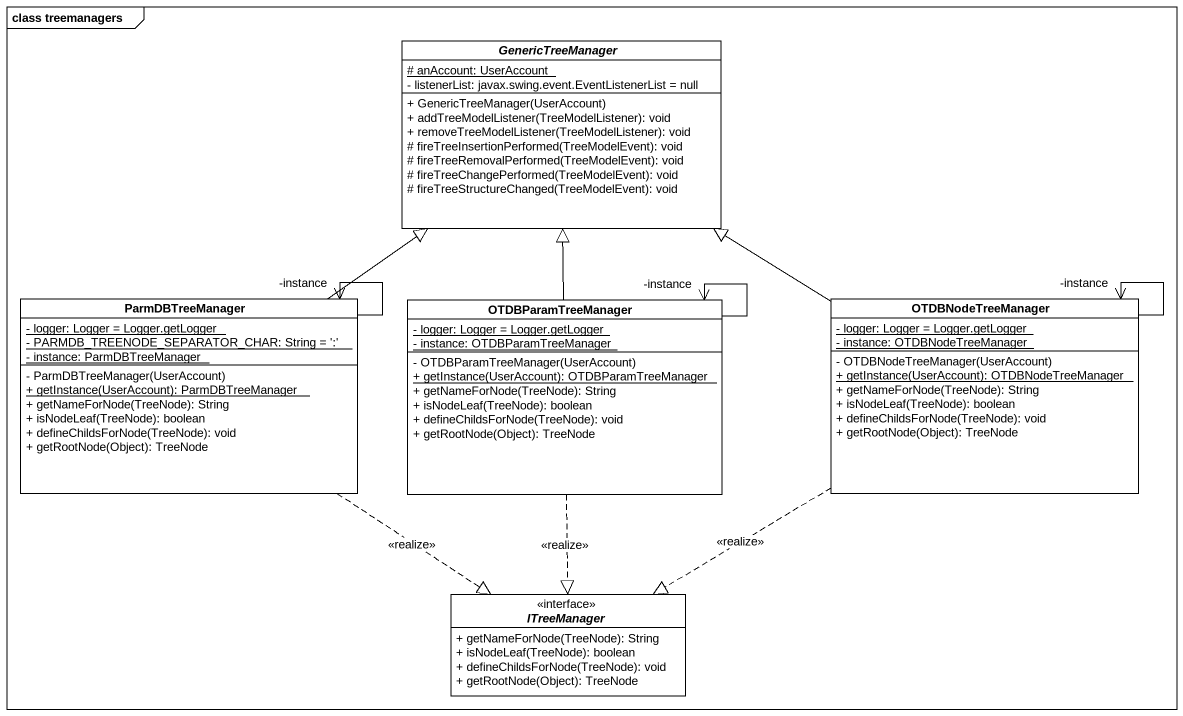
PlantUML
@startuml
mainframe class treemanagers
hide circle
hide empty members
skinparam classAttributeIconSize 0
abstract class GenericTreeManager {
  {static} # anAccount: UserAccount
  - listenerList: javax.swing.event.EventListenerList = null
  + GenericTreeManager(UserAccount)
  + addTreeModelListener(TreeModelListener): void
  + removeTreeModelListener(TreeModelListener): void
  # fireTreeInsertionPerformed(TreeModelEvent): void
  # fireTreeRemovalPerformed(TreeModelEvent): void
  # fireTreeChangePerformed(TreeModelEvent): void
  # fireTreeStructureChanged(TreeModelEvent): void
}
class ParmDBTreeManager {
  {static} - logger: Logger = Logger.getLogger
  {static} - PARMDB_TREENODE_SEPARATOR_CHAR: String = ':'
  {static} - instance: ParmDBTreeManager
  - ParmDBTreeManager(UserAccount)
  {static} + getInstance(UserAccount): ParmDBTreeManager
  + getNameForNode(TreeNode): String
  + isNodeLeaf(TreeNode): boolean
  + defineChildsForNode(TreeNode): void
  + getRootNode(Object): TreeNode
}
class OTDBParamTreeManager {
  {static} - logger: Logger = Logger.getLogger
  {static} - instance: OTDBParamTreeManager
  - OTDBParamTreeManager(UserAccount)
  {static} + getInstance(UserAccount): OTDBParamTreeManager
  + getNameForNode(TreeNode): String
  + isNodeLeaf(TreeNode): boolean
  + defineChildsForNode(TreeNode): void
  + getRootNode(Object): TreeNode
}
class OTDBNodeTreeManager {
  {static} - logger: Logger = Logger.getLogger
  {static} - instance: OTDBNodeTreeManager
  - OTDBNodeTreeManager(UserAccount)
  {static} + getInstance(UserAccount): OTDBNodeTreeManager
  + getNameForNode(TreeNode): String
  + isNodeLeaf(TreeNode): boolean
  + defineChildsForNode(TreeNode): void
  + getRootNode(Object): TreeNode
}
interface ITreeManager <<interface>> {
  + getNameForNode(TreeNode): String
  + isNodeLeaf(TreeNode): boolean
  + defineChildsForNode(TreeNode): void
  + getRootNode(Object): TreeNode
}
ParmDBTreeManager -up-|> GenericTreeManager
ParmDBTreeManager --> "-instance" ParmDBTreeManager
ParmDBTreeManager ..|> ITreeManager : <<realize>>
OTDBParamTreeManager -up-|> GenericTreeManager
OTDBParamTreeManager --> "-instance" OTDBParamTreeManager
OTDBParamTreeManager ..|> ITreeManager : <<realize>>
OTDBNodeTreeManager -up-|> GenericTreeManager
OTDBNodeTreeManager --> "-instance" OTDBNodeTreeManager
OTDBNodeTreeManager .left.|> ITreeManager : <<realize>>
@enduml
